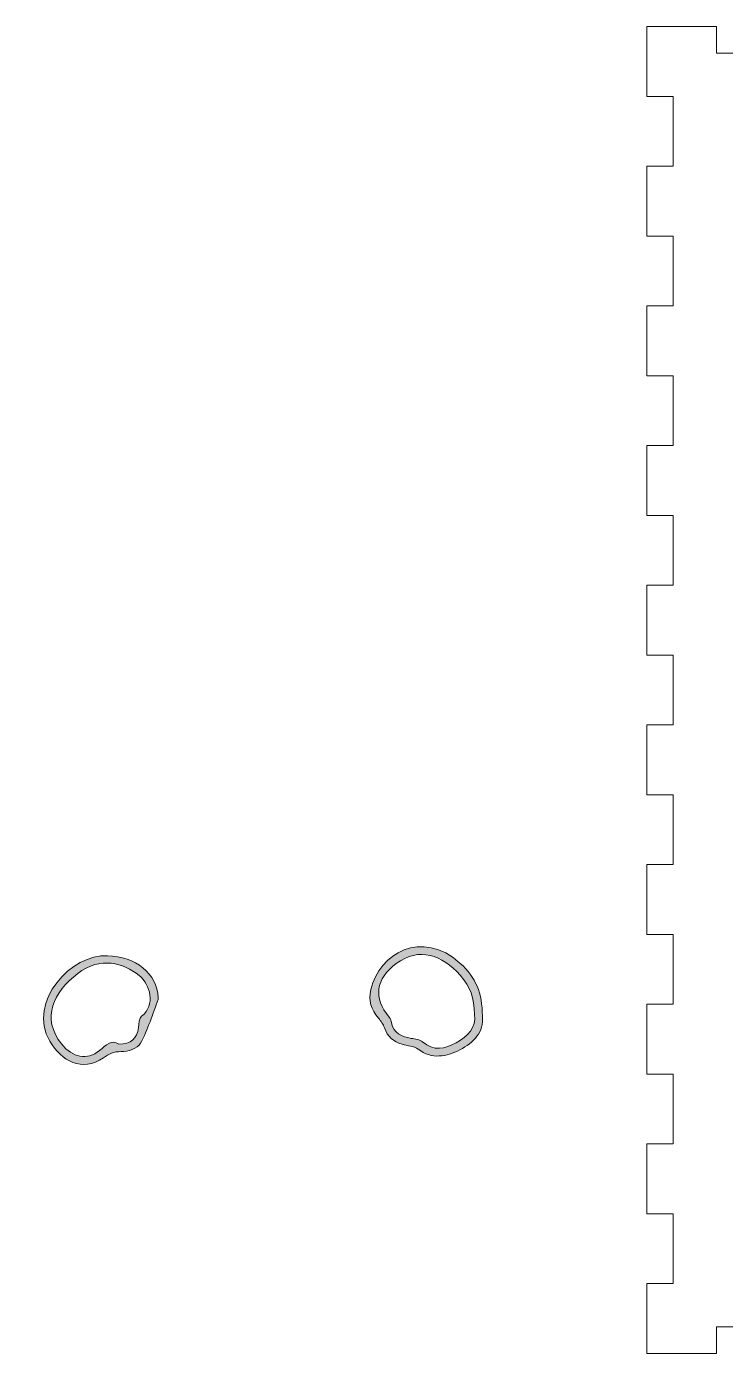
# Model space of a CAD drawing. Header units: inches. Extents: x 10 to 480, y 10 to 640.
# Drawn here: x 99.9 to 178.9, y 330 to 480 of the extents above; entities that cross this region are included whole.
import ezdxf

# ---------------------------------------------------------------- set-up
doc = ezdxf.new("R2010")
doc.units = ezdxf.units.IN
doc.header["$MEASUREMENT"] = 0
doc.layers.add('Layer 1', color=7, linetype='Continuous')

msp = doc.modelspace()

# ---------------------------------------------------------------- hatches: boundary and pattern name
at = {"layer": 'Layer 1', "true_color": 0xffffff}
h = msp.add_hatch(color=7, dxfattribs=at)
h.dxf.hatch_style = 2
edge = h.paths.add_edge_path()
edge.add_spline(control_points=[(151.42, 368.17), (151.61, 366.31), (150.44, 365.13), (148.88, 364.33), (147.34, 363.55), (145.74, 363.21), (144.14, 364.4), (143.67, 364.75), (142.95, 364.78), (142.34, 364.95), (141.34, 365.22), (140.7, 365.83), (140.35, 366.8), (140.21, 367.2), (139.95, 367.59), (139.66, 367.91), (138.84, 368.86), (138.51, 369.88), (138.8, 371.13), (139.76, 375.21), (144.56, 378.04), (148.92, 374.1), (150.65, 372.55), (151.41, 370.7), (151.42, 368.17)], knot_values=[0, 0, 0, 0, 1, 1, 1, 2, 2, 2, 3, 3, 3, 4, 4, 4, 5, 5, 5, 6, 6, 6, 7, 7, 7, 8, 8, 8, 8], degree=3, periodic=1)
edge = h.paths.add_edge_path()
edge.add_spline(control_points=[(150.53, 368.31), (150.46, 370.27), (150.12, 371.38), (148.9, 372.75), (146.87, 375.03), (144.28, 376.01), (141.68, 374.07), (139.36, 372.34), (139.04, 370.23), (140.88, 368), (141.02, 367.83), (141.12, 367.6), (141.16, 367.39), (141.37, 366.16), (142.3, 365.82), (143.37, 365.62), (143.81, 365.54), (144.34, 365.49), (144.65, 365.22), (145.92, 364.14), (147.18, 364.41), (148.46, 365.12), (149.78, 365.85), (150.72, 366.81), (150.53, 368.31)], knot_values=[0, 0, 0, 0, 1, 1, 1, 2, 2, 2, 3, 3, 3, 4, 4, 4, 5, 5, 5, 6, 6, 6, 7, 7, 7, 8, 8, 8, 8], degree=3, periodic=1)
h = msp.add_hatch(color=7, dxfattribs=at)
h.dxf.hatch_style = 2
edge = h.paths.add_edge_path()
edge.add_spline(control_points=[(109.03, 374.94), (112.18, 374.94), (114.69, 372.88), (114.76, 370.25), (114.76, 370.18), (114.8, 370.09), (114.77, 370.03), (114.13, 368.36), (113.61, 366.62), (112.76, 365.06), (112.45, 364.5), (111.32, 364.1), (110.57, 364.12), (109.72, 364.14), (109.21, 363.86), (108.58, 363.43), (106.13, 361.73), (103.85, 363.07), (102.52, 365.3), (99.89, 369.74), (105.05, 375.27), (109.03, 374.94)], knot_values=[0, 0, 0, 0, 1, 1, 1, 2, 2, 2, 3, 3, 3, 4, 4, 4, 5, 5, 5, 6, 6, 6, 7, 7, 7, 7], degree=3, periodic=1)
edge = h.paths.add_edge_path()
edge.add_spline(control_points=[(110.33, 364.97), (111.71, 364.95), (112.41, 365.64), (112.53, 366.83), (112.57, 367.28), (112.61, 367.89), (112.9, 368.12), (114.49, 369.4), (113.89, 371.69), (112.61, 372.73), (110.87, 374.13), (108.25, 374.94), (105.67, 372.95), (102.97, 370.88), (101.48, 367.92), (103.87, 364.95), (105.07, 363.45), (106.72, 363.1), (108.15, 364.25), (108.88, 364.83), (109.48, 365.55), (110.33, 364.97)], knot_values=[0, 0, 0, 0, 1, 1, 1, 2, 2, 2, 3, 3, 3, 4, 4, 4, 5, 5, 5, 6, 6, 6, 7, 7, 7, 7], degree=3, periodic=1)

# ---------------------------------------------------------------- linework, layer by layer
at = {"layer": 'Layer 1', "color": 7, "lineweight": 5, "true_color": 0xffffff}
for points in [[(170, 480), (177.89, 480)], [(170, 472.11), (170, 480)], [(177.89, 480), (177.89, 477)], [(177.89, 477), (185.79, 477)], [(173, 472.11), (170, 472.11)], [(173, 464.21), (173, 472.11)], [(170, 456.32), (170, 464.21)], [(173, 464.21), (170, 464.21)], [(173, 456.32), (170, 456.32)], [(173, 448.42), (173, 456.32)], [(170, 440.53), (170, 448.42)], [(173, 448.42), (170, 448.42)], [(173, 440.53), (170, 440.53)], [(173, 432.63), (173, 440.53)], [(170, 424.74), (170, 432.63)], [(173, 432.63), (170, 432.63)], [(173, 424.74), (170, 424.74)], [(173, 416.84), (173, 424.74)], [(170, 408.95), (170, 416.84)], [(173, 416.84), (170, 416.84)], [(173, 408.95), (170, 408.95)], [(173, 401.05), (173, 408.95)], [(170, 393.16), (170, 401.05)], [(173, 401.05), (170, 401.05)], [(173, 393.16), (170, 393.16)], [(173, 385.26), (173, 393.16)], [(170, 377.37), (170, 385.26)], [(173, 385.26), (170, 385.26)], [(173, 377.37), (170, 377.37)], [(173, 369.47), (173, 377.37)], [(170, 361.58), (170, 369.47)], [(173, 369.47), (170, 369.47)], [(173, 361.58), (170, 361.58)], [(173, 353.68), (173, 361.58)], [(170, 345.79), (170, 353.68)], [(173, 353.68), (170, 353.68)], [(173, 345.79), (170, 345.79)], [(173, 337.89), (173, 345.79)], [(170, 330), (170, 337.89)], [(173, 337.89), (170, 337.89)], [(177.89, 333), (177.89, 330)], [(177.89, 333), (185.79, 333)], [(170, 330), (177.89, 330)]]:
    msp.add_lwpolyline(points, dxfattribs=at)
at = {"layer": 'Layer 1', "lineweight": 0}
for points, knots in [([(151.42, 368.17), (151.61, 366.31), (150.44, 365.13), (148.88, 364.33), (147.34, 363.55), (145.74, 363.21), (144.14, 364.4), (143.67, 364.75), (142.95, 364.78), (142.34, 364.95), (141.34, 365.22), (140.7, 365.83), (140.35, 366.8), (140.21, 367.2), (139.95, 367.59), (139.66, 367.91), (138.84, 368.86), (138.51, 369.88), (138.8, 371.13), (139.76, 375.21), (144.56, 378.04), (148.92, 374.1), (150.65, 372.55), (151.41, 370.7), (151.42, 368.17)], [0, 0, 0, 0, 1, 1, 1, 2, 2, 2, 3, 3, 3, 4, 4, 4, 5, 5, 5, 6, 6, 6, 7, 7, 7, 8, 8, 8, 8]), ([(109.03, 374.94), (112.18, 374.94), (114.69, 372.88), (114.76, 370.25), (114.76, 370.18), (114.8, 370.09), (114.77, 370.03), (114.13, 368.36), (113.61, 366.62), (112.76, 365.06), (112.45, 364.5), (111.32, 364.1), (110.57, 364.12), (109.72, 364.14), (109.21, 363.86), (108.58, 363.43), (106.13, 361.73), (103.85, 363.07), (102.52, 365.3), (99.89, 369.74), (105.05, 375.27), (109.03, 374.94)], [0, 0, 0, 0, 1, 1, 1, 2, 2, 2, 3, 3, 3, 4, 4, 4, 5, 5, 5, 6, 6, 6, 7, 7, 7, 7]), ([(150.53, 368.31), (150.46, 370.27), (150.12, 371.38), (148.9, 372.75), (146.87, 375.03), (144.28, 376.01), (141.68, 374.07), (139.36, 372.34), (139.04, 370.23), (140.88, 368), (141.02, 367.83), (141.12, 367.6), (141.16, 367.39), (141.37, 366.16), (142.3, 365.82), (143.37, 365.62), (143.81, 365.54), (144.34, 365.49), (144.65, 365.22), (145.92, 364.14), (147.18, 364.41), (148.46, 365.12), (149.78, 365.85), (150.72, 366.81), (150.53, 368.31)], [0, 0, 0, 0, 1, 1, 1, 2, 2, 2, 3, 3, 3, 4, 4, 4, 5, 5, 5, 6, 6, 6, 7, 7, 7, 8, 8, 8, 8]), ([(110.33, 364.97), (111.71, 364.95), (112.41, 365.64), (112.53, 366.83), (112.57, 367.28), (112.61, 367.89), (112.9, 368.12), (114.49, 369.4), (113.89, 371.69), (112.61, 372.73), (110.87, 374.13), (108.25, 374.94), (105.67, 372.95), (102.97, 370.88), (101.48, 367.92), (103.87, 364.95), (105.07, 363.45), (106.72, 363.1), (108.15, 364.25), (108.88, 364.83), (109.48, 365.55), (110.33, 364.97)], [0, 0, 0, 0, 1, 1, 1, 2, 2, 2, 3, 3, 3, 4, 4, 4, 5, 5, 5, 6, 6, 6, 7, 7, 7, 7])]:
    msp.add_open_spline(points, degree=3, knots=knots, dxfattribs=at)

doc.saveas('drawing.dxf')
